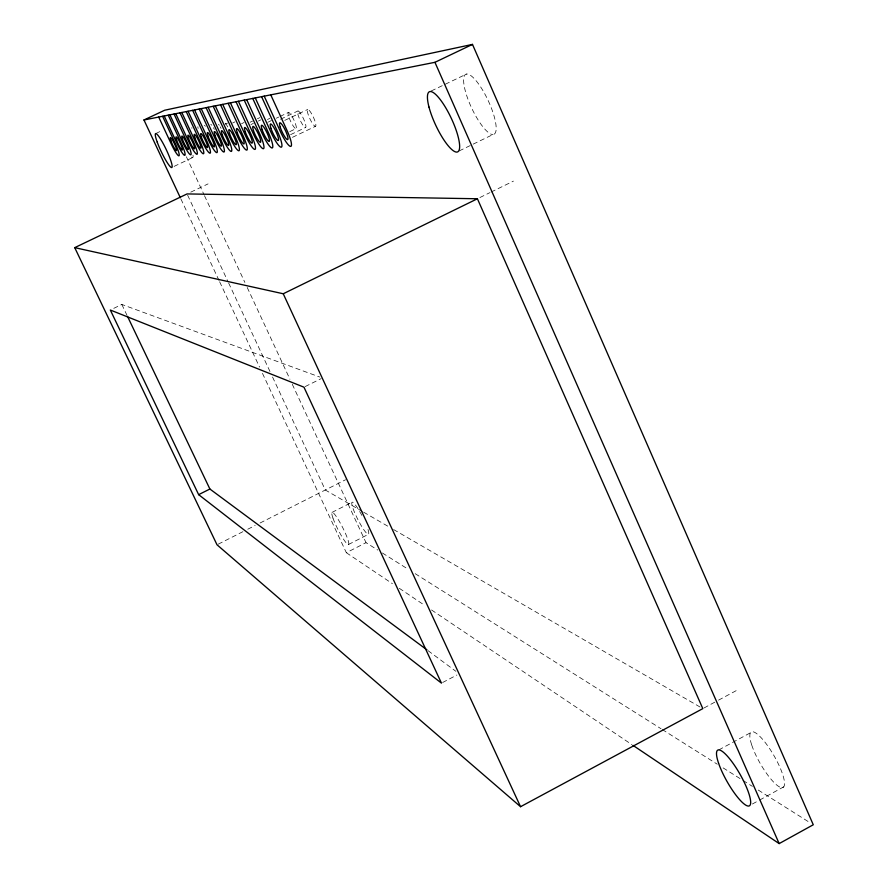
<?xml version="1.0" encoding="UTF-8"?>
<svg xmlns="http://www.w3.org/2000/svg" width="888" height="888" viewBox="0 0 888 888"><rect width="100%" height="100%" fill="white"/><g stroke="black" fill="none" stroke-linecap="round" stroke-linejoin="round"><path stroke-width="0.67" stroke-dasharray="4.44 3.33" d="M752.414 804.006L758.419 800.71M759.629 800.055L783.671 786.879M718.803 749.927L752.369 731.734M704.029 707.969L717.326 700.81M718.536 700.155L736.674 690.398M442.646 682.506L456.876 675.035M262.471 373.349L346.353 552.725L366.023 542.657L377.733 550.049M348.496 544.499L368.498 534.287M332.012 512.398L352.014 502.242M218.248 544.166L242.857 531.712M247.774 529.226L255.167 525.485M260.084 522.999L345.565 479.753M305.183 386.569L321.179 378.621M479.897 197.536L489.832 192.674M491.075 192.063L513.442 181.119M459.196 150.916L493.018 134.521A33.134 9.058 64.9 0 0 481.651 88.511A33.134 9.058 64.9 0 0 465.012 89.788A33.134 9.058 64.9 0 0 493.018 134.521M113.775 308.347L121.823 304.451L319.813 377.056M431.235 90.965L466.511 74.059M289.821 131.591L295.915 128.682A8.958 1.776 64.8 0 0 291.974 116.295A8.958 1.776 64.8 0 0 288.767 116.672A8.958 1.776 64.8 0 0 295.915 128.682M290.587 134.654L305.483 127.539A9.124 1.843 64.8 0 0 301.509 114.896A9.124 1.843 64.8 0 0 298.179 115.296A9.124 1.843 64.8 0 0 305.483 127.539M292.452 137.329L315.429 126.351A9.302 1.92 64.9 0 0 311.422 113.453A9.302 1.92 64.9 0 0 307.958 113.875A9.302 1.92 64.9 0 0 315.429 126.351M190.765 192.163L208.058 183.894M225.075 124.231L227.572 123.044M232.612 122.999L235.031 121.856M241.592 123.676L244.1 122.489M250.116 122.233L252.536 121.09M257.387 118.781L259.807 117.638M250.938 124.553L253.402 123.377M258.341 121.034L260.806 119.869M267.443 119.514L269.83 118.382M174.092 166.389L192.541 157.62M267.754 122.289L271.417 120.546M276.301 118.215L278.743 117.061M279.964 116.483L288.511 112.421M280.541 119.236L297.946 110.956M284.726 120.402L307.759 109.435M155.744 133.544L161.916 130.625M362.459 511.521L325.308 489.998L271.994 375.846M363.658 512.21L388.822 526.784M393.617 529.559L701.62 707.925M382.406 553.002L408.169 569.252M415.196 573.681L661.072 728.759M662.237 729.503L717.271 764.213M723.121 767.898L741.857 779.72M743.023 780.452L752.391 786.368M758.252 790.054L809.767 822.554M346.353 552.725L392.396 583.66M399.311 588.3L424.631 605.327M431.535 609.967L631.823 744.577M428.083 650.693L455.91 671.317M121.823 304.451L127.173 315.673M187.634 195.182L228.061 281.751M228.649 283.006L271.417 374.581M180.93 199.001L219.059 280.53M219.647 281.785L259.54 367.077M186.358 156.732L203.918 194.439M204.495 195.704L244.877 282.44M247.219 287.468L289.943 379.243M292.285 384.271L366.023 542.657M193.018 155.222A18.77 2.864 64.6 0 1 191.486 157.098M367.998 529.492A18.026 2.708 63 0 1 362.182 527.206A18.026 2.708 63 0 1 351.748 503.296A18.026 2.708 63 0 1 361.893 515.506M198.146 128.471A7.304 1.177 64.7 0 1 197.891 126.684M191.875 128.305A7.193 1.132 64.7 0 1 191.864 127.617M204.329 125.441A7.415 1.21 64.7 0 1 205.361 126.251M210.756 124.453A7.526 1.243 64.7 0 1 211.821 125.264M213.453 127.706A7.526 1.243 64.7 0 1 214.341 129.337M218.481 124.253A7.648 1.288 64.7 0 1 219.269 125.319M220.146 126.729A7.648 1.288 64.7 0 1 221.057 128.383M225.363 123.199A7.781 1.332 64.7 0 1 227.994 127.406M751.77 745.154A31.935 7.903 60.1 0 0 781.74 787.667A31.935 7.903 60.1 0 0 768.02 746.297A31.935 7.903 60.1 0 0 751.77 745.154M332.978 518.137A18.049 2.531 63 0 0 347.674 544.344A18.049 2.531 63 0 0 340.16 522.843A18.049 2.531 63 0 0 332.978 518.137"/><path stroke-width="1.33" d="M632.978 745.354L779.165 843.6L813.275 824.763L472.483 44.4L164.702 110.223L143.967 119.98L180.342 197.747M520.546 806.704L702.819 708.613L477.411 198.757L187.057 193.928L74.725 247.641L217.016 544.788L520.546 806.704L283.239 293.762L74.725 247.641M198.646 494.649L441.458 683.127L303.962 387.179L110.323 310.023L198.646 494.649L209.89 489.022L426.962 649.861M283.239 293.762L477.411 198.757M143.967 119.98L434.942 62.315L472.483 44.4M127.772 316.927L209.89 489.022M169.897 114.841L182.995 143.001A13.364 2.042 64.6 0 0 190.765 154.845A13.364 2.042 64.6 0 0 187.268 142.502L174.037 114.03M168.232 115.174L181.274 143.201A13.165 1.976 64.6 0 1 184.737 155.345A13.165 1.976 64.6 0 1 177.123 143.69L164.213 115.973M162.593 116.295L175.447 143.889A12.965 1.92 64.6 0 1 178.91 155.844A12.965 1.92 64.6 0 1 171.44 144.356L158.708 117.061M194.539 109.968L208.447 140.015A14.264 2.331 64.7 0 0 216.861 152.636A14.264 2.331 64.7 0 0 213.32 139.438L199.245 109.024M192.629 110.345L206.482 140.249A14.03 2.253 64.6 0 1 210.012 153.213A14.03 2.253 64.6 0 1 201.776 140.792L188.067 111.244M186.225 111.611L199.867 141.026A13.797 2.176 64.6 0 1 203.385 153.779A13.797 2.176 64.6 0 1 195.316 141.558L181.818 112.487M180.031 112.832L193.473 141.769A13.575 2.109 64.6 0 1 196.97 154.312A13.575 2.109 64.6 0 1 189.055 142.291L175.769 113.686M215.296 105.85L229.892 137.496A15.018 2.586 64.7 0 0 238.861 150.782A15.018 2.586 64.7 0 0 235.298 136.863L220.535 104.806M213.187 106.26L227.717 137.751A14.752 2.486 64.7 0 1 231.269 151.426A14.752 2.486 64.7 0 1 222.5 138.362L208.136 107.27M206.094 107.67L220.391 138.617A14.508 2.409 64.7 0 1 223.943 152.037A14.508 2.409 64.7 0 1 215.351 139.205L201.221 108.636M238.395 101.265L253.735 134.698A15.851 2.875 64.7 0 0 263.336 148.718A15.851 2.875 64.7 0 0 259.751 133.999L244.222 100.111M236.03 101.743L251.304 134.987A15.562 2.775 64.7 0 1 254.878 149.428A15.562 2.775 64.7 0 1 245.499 135.664L230.414 102.853M228.138 103.297L243.157 135.942A15.285 2.675 64.7 0 1 246.72 150.116A15.285 2.675 64.7 0 1 237.551 136.597L222.722 104.373M255.278 97.924L271.162 132.656A16.461 3.108 64.8 0 0 281.23 147.208A16.461 3.108 64.8 0 0 277.667 131.901L261.583 96.67M252.736 98.424L268.542 132.967A16.151 2.997 64.7 0 1 272.117 147.974A16.151 2.997 64.7 0 1 262.282 133.7L246.675 99.634M270.773 94.85L287.157 130.78A16.783 3.23 64.8 0 1 290.72 146.409A16.783 3.23 64.8 0 1 280.386 131.579L264.224 96.148M434.942 62.315L779.165 843.6M245.177 131.546A8.647 1.543 64.7 0 0 251.981 143.168A8.647 1.543 64.7 0 0 247.996 131.269A8.647 1.543 64.7 0 0 245.177 131.546M176.645 140.226A7.315 1.099 64.6 0 0 182.273 150.061A7.315 1.099 64.6 0 0 178.655 140.038A7.315 1.099 64.6 0 0 176.645 140.226M718.57 763.181A32.012 7.426 60.4 0 0 748.184 806.049A32.012 7.426 60.4 0 0 734.076 764.757A32.012 7.426 60.4 0 0 718.57 763.181M428.993 107.093A33.222 8.514 64.8 0 0 456.787 152.092A33.222 8.514 64.8 0 0 444.799 106.238A33.222 8.514 64.8 0 0 428.993 107.093M170.94 140.959A7.204 1.066 64.6 0 0 176.468 150.638A7.204 1.066 64.6 0 0 172.894 140.759A7.204 1.066 64.6 0 0 170.94 140.959M280.186 127.106A9.324 1.798 64.8 0 0 287.612 139.649A9.324 1.798 64.8 0 0 283.461 126.784A9.324 1.798 64.8 0 0 280.186 127.106M157.243 142.18A18.792 2.686 64.5 0 0 171.639 167.566A18.792 2.686 64.5 0 0 162.26 141.913A18.792 2.686 64.5 0 0 157.243 142.18M182.528 139.483A7.426 1.132 64.6 0 0 188.245 149.473A7.426 1.132 64.6 0 0 184.604 139.283A7.426 1.132 64.6 0 0 182.528 139.483M262.016 129.404A8.969 1.665 64.7 0 0 269.108 141.47A8.969 1.665 64.7 0 0 265.046 129.104A8.969 1.665 64.7 0 0 262.016 129.404M188.6 138.717A7.548 1.166 64.6 0 0 194.428 148.862A7.548 1.166 64.6 0 0 190.742 138.506A7.548 1.166 64.6 0 0 188.6 138.717M270.918 128.283A9.146 1.732 64.8 0 0 278.177 140.582A9.146 1.732 64.8 0 0 274.081 127.961A9.146 1.732 64.8 0 0 270.918 128.283M229.526 133.522A8.336 1.432 64.7 0 0 236.064 144.744A8.336 1.432 64.7 0 0 232.145 133.267A8.336 1.432 64.7 0 0 229.526 133.522M237.207 132.556A8.492 1.487 64.7 0 0 243.878 143.967A8.492 1.487 64.7 0 0 239.927 132.279A8.492 1.487 64.7 0 0 237.207 132.556M208.036 136.253A7.925 1.288 64.7 0 0 214.186 146.909A7.925 1.288 64.7 0 0 210.389 136.019A7.925 1.288 64.7 0 0 208.036 136.253M253.435 130.492A8.802 1.598 64.7 0 0 260.384 142.335A8.802 1.598 64.7 0 0 256.355 130.203A8.802 1.598 64.7 0 0 253.435 130.492M201.343 137.096A7.792 1.254 64.6 0 0 207.381 147.575A7.792 1.254 64.6 0 0 203.618 136.874A7.792 1.254 64.6 0 0 201.343 137.096M222.111 134.465A8.192 1.388 64.7 0 0 228.516 145.488A8.192 1.388 64.7 0 0 224.642 134.221A8.192 1.388 64.7 0 0 222.111 134.465M194.861 137.918A7.67 1.21 64.6 0 0 200.799 148.229A7.67 1.21 64.6 0 0 197.081 137.707A7.67 1.21 64.6 0 0 194.861 137.918M214.952 135.376A8.059 1.332 64.7 0 0 221.234 146.209A8.059 1.332 64.7 0 0 217.394 135.131A8.059 1.332 64.7 0 0 214.952 135.376"/></g></svg>
